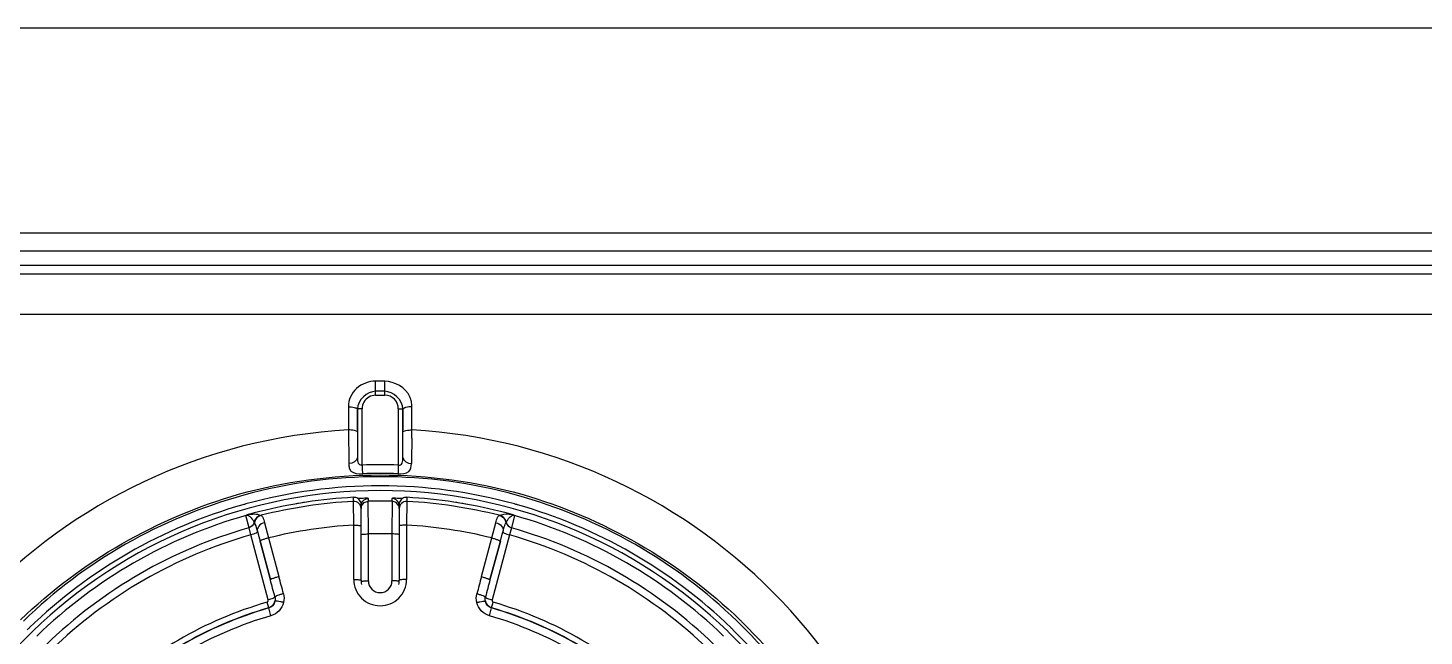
# Model space of a CAD drawing. Header units: millimetres. Extents: x 473 to 3963, y -1329 to 3488.
# Drawn here: x 2191.7 to 2268.6, y 1456.9 to 1490.5 of the extents above; entities that cross this region are included whole.
import ezdxf

# ---------------------------------------------------------------- set-up
doc = ezdxf.new("R2010")
doc.units = ezdxf.units.MM
doc.header["$LTSCALE"] = 392.37
doc.layers.get('0').update_dxf_attribs({"linetype": 'CONTINUOUS'})

msp = doc.modelspace()

# ---------------------------------------------------------------- linework, layer by layer
at = {"linetype": 'Continuous'}
for p, q in [((1887.648, 1490.466), (2534.648, 1490.466)), ((1885.222, 1479.166), (2541.748, 1479.166)), ((2537.748, 1478.166), (1884.548, 1478.166)), ((2537.748, 1477.366), (1884.548, 1477.366)), ((2583.684, 1476.894), (1838.613, 1476.894)), ((2460.148, 1474.671), (1962.148, 1474.671)), ((2211.398, 1470.99), (2210.898, 1470.99)), ((2210.898, 1470.431), (2210.898, 1470.99)), ((2211.398, 1470.431), (2210.898, 1470.431)), ((2210.898, 1470.216), (2210.898, 1470.431)), ((2211.398, 1470.431), (2211.398, 1470.99)), ((2210.898, 1470.216), (2211.398, 1470.216)), ((2209.398, 1469.594), (2209.398, 1469.434)), ((2209.398, 1469.434), (2209.398, 1468.307)), ((2210.148, 1469.466), (2209.898, 1469.466)), ((2209.898, 1468.307), (2209.898, 1469.434)), ((2209.898, 1469.434), (2209.898, 1468.307)), ((2210.148, 1468.178), (2210.148, 1469.466)), ((2212.148, 1469.466), (2212.148, 1468.178)), ((2212.148, 1469.466), (2212.398, 1469.466)), ((2212.398, 1468.307), (2212.398, 1469.434)), ((2212.398, 1469.434), (2212.398, 1468.307)), ((2212.898, 1469.434), (2212.898, 1469.594)), ((2212.898, 1469.148), (2212.898, 1469.434)), ((2212.898, 1468.724), (2212.898, 1469.148)), ((2209.898, 1468.307), (2209.898, 1468.178)), ((2209.898, 1468.178), (2209.898, 1467.557)), ((2210.148, 1466.781), (2210.148, 1468.178)), ((2212.148, 1468.178), (2212.148, 1466.781)), ((2212.398, 1468.178), (2212.398, 1468.307)), ((2212.398, 1467.83), (2212.398, 1468.178)), ((2212.891, 1467.844), (2212.896, 1468.173)), ((2212.896, 1468.173), (2212.898, 1468.307)), ((2212.898, 1468.307), (2212.898, 1468.724)), ((2209.898, 1467.557), (2209.898, 1467.039)), ((2212.398, 1467.499), (2212.398, 1467.83)), ((2212.398, 1467.208), (2212.398, 1467.499)), ((2209.42, 1466.774), (2209.424, 1466.446)), ((2209.898, 1467.039), (2209.898, 1466.781)), ((2210.148, 1466.37), (2210.148, 1466.781)), ((2212.148, 1466.781), (2212.148, 1466.369)), ((2212.398, 1466.97), (2212.398, 1467.208)), ((2212.398, 1466.781), (2212.398, 1466.97)), ((2210.148, 1466.37), (2210.156, 1466.156)), ((2210.156, 1466.156), (2210.166, 1465.884)), ((2212.14, 1466.157), (2212.13, 1465.885)), ((2212.148, 1466.369), (2212.14, 1466.157)), ((2209.676, 1464.53), (2209.677, 1464.588)), ((2209.676, 1464.365), (2209.676, 1464.53)), ((2209.696, 1463.057), (2209.676, 1464.365)), ((2209.677, 1464.588), (2209.677, 1464.588)), ((2210.488, 1464.532), (2210.488, 1464.369)), ((2210.498, 1462.568), (2210.488, 1464.369)), ((2211.808, 1464.369), (2211.798, 1462.568)), ((2211.808, 1464.369), (2211.808, 1464.532)), ((2212.62, 1464.365), (2212.601, 1463.057)), ((2212.62, 1464.588), (2212.62, 1464.444)), ((2212.62, 1464.588), (2212.62, 1464.588)), ((2212.62, 1464.444), (2212.62, 1464.365)), ((2203.742, 1463.582), (2203.742, 1463.583)), ((2203.923, 1462.909), (2203.742, 1463.582)), ((2203.81, 1463.608), (2203.81, 1463.609)), ((2203.898, 1463.642), (2203.898, 1463.642)), ((2210.098, 1464.132), (2210.098, 1464.188)), ((2210.098, 1464.132), (2210.098, 1464.188)), ((2210.098, 1463.966), (2210.098, 1464.132)), ((2210.098, 1463.969), (2210.098, 1464.132)), ((2210.098, 1464.132), (2210.098, 1463.969)), ((2210.098, 1464.051), (2210.098, 1464.132)), ((2210.098, 1463.969), (2210.098, 1464.051)), ((2210.098, 1463.013), (2210.098, 1463.966)), ((2212.198, 1464.188), (2212.198, 1464.044)), ((2212.198, 1464.188), (2212.198, 1464.132)), ((2212.198, 1464.132), (2212.198, 1463.969)), ((2212.198, 1463.969), (2212.198, 1464.132)), ((2212.198, 1464.132), (2212.198, 1464.051)), ((2212.198, 1464.051), (2212.198, 1463.969)), ((2212.198, 1464.044), (2212.198, 1463.966)), ((2212.198, 1463.966), (2212.198, 1463.013)), ((2218.554, 1463.582), (2218.374, 1462.909)), ((2218.487, 1463.609), (2218.398, 1463.642)), ((2218.398, 1463.642), (2218.398, 1463.642)), ((2218.486, 1463.608), (2218.487, 1463.609)), ((2218.554, 1463.582), (2218.554, 1463.583)), ((2204.024, 1462.514), (2203.923, 1462.909)), ((2204.382, 1462.718), (2204.426, 1462.555)), ((2204.39, 1462.687), (2204.382, 1462.718)), ((2204.781, 1463.187), (2204.999, 1462.349)), ((2209.695, 1460.06), (2209.696, 1463.057)), ((2210.098, 1462.618), (2210.098, 1463.013)), ((2210.098, 1462.905), (2210.098, 1463.013)), ((2210.098, 1462.618), (2210.098, 1462.905)), ((2212.198, 1463.013), (2212.198, 1462.618)), ((2212.198, 1463.013), (2212.198, 1462.905)), ((2212.198, 1462.905), (2212.198, 1462.618)), ((2212.601, 1463.057), (2212.601, 1460.06)), ((2217.297, 1462.349), (2217.516, 1463.187)), ((2217.871, 1462.555), (2217.915, 1462.718)), ((2217.915, 1462.718), (2217.906, 1462.687)), ((2218.374, 1462.909), (2218.273, 1462.514)), ((2204.984, 1458.93), (2204.024, 1462.514)), ((2204.426, 1462.555), (2204.53, 1462.166)), ((2204.53, 1462.166), (2205.102, 1460.032)), ((2205.102, 1460.032), (2204.53, 1462.166)), ((2204.999, 1462.349), (2205.571, 1460.215)), ((2210.098, 1462.528), (2210.098, 1462.618)), ((2210.098, 1462.528), (2210.098, 1462.618)), ((2210.098, 1461.6), (2210.098, 1462.528)), ((2210.098, 1461.6), (2210.098, 1462.528)), ((2210.098, 1461.6), (2210.098, 1462.528)), ((2210.498, 1459.985), (2210.498, 1462.568)), ((2211.798, 1462.568), (2211.798, 1459.985)), ((2212.198, 1462.618), (2212.198, 1462.528)), ((2212.198, 1462.618), (2212.198, 1462.528)), ((2212.198, 1462.528), (2212.198, 1461.6)), ((2212.198, 1462.528), (2212.198, 1461.6)), ((2216.725, 1460.215), (2217.297, 1462.349)), ((2217.195, 1460.032), (2217.767, 1462.166)), ((2217.767, 1462.166), (2217.195, 1460.032)), ((2218.273, 1462.514), (2217.312, 1458.93)), ((2217.767, 1462.166), (2217.871, 1462.555)), ((2210.098, 1460.016), (2210.098, 1461.6)), ((2210.098, 1460.016), (2210.098, 1461.6)), ((2210.098, 1460.016), (2210.098, 1461.6)), ((2212.198, 1461.6), (2212.198, 1460.016)), ((2212.198, 1461.6), (2212.198, 1460.016)), ((2205.008, 1458.494), (2204.916, 1458.807)), ((2205.009, 1458.489), (2205.008, 1458.494)), ((2205.133, 1458.063), (2205.009, 1458.489)), ((2217.163, 1458.063), (2217.287, 1458.489)), ((2217.289, 1458.494), (2217.287, 1458.489)), ((2217.289, 1458.494), (2217.38, 1458.807)), ((2192.234, 1456.937), (2192.233, 1456.938)), ((2230.063, 1456.937), (2230.063, 1456.938))]:
    msp.add_line(p, q, dxfattribs=at)
for points in [[(2211.398, 1470.216), (2211.398, 1470.339), (2211.398, 1470.431)], [(2209.898, 1466.781), (2209.9, 1466.686), (2209.906, 1466.606), (2209.918, 1466.536), (2209.936, 1466.476), (2209.965, 1466.426), (2210.008, 1466.389), (2210.07, 1466.37), (2210.148, 1466.37)], [(2212.148, 1466.369), (2212.209, 1466.368), (2212.271, 1466.381), (2212.323, 1466.416), (2212.359, 1466.474), (2212.381, 1466.546), (2212.392, 1466.623), (2212.397, 1466.7), (2212.398, 1466.781)], [(2203.81, 1463.609), (2203.785, 1463.597), (2203.742, 1463.583)], [(2203.898, 1463.642), (2203.885, 1463.639), (2203.81, 1463.609)], [(2218.554, 1463.583), (2218.512, 1463.597), (2218.487, 1463.609)]]:
    msp.add_lwpolyline(points, dxfattribs=at)
for centre, radius, start, end in [((2210.898, 1469.466), 0.75, 119.75323, 180), ((2210.898, 1469.466), 0.75, 90, 119.75323), ((2211.398, 1469.466), 0.75, 0, 90), ((2211.148, 1437.84), 30.517, 93.28785, 179.73201), ((2211.148, 1437.84), 30.517, 0.26795, 86.71231), ((2690.758, 1460.613), 477.922, 179.133, 179.30067), ((2211.147, 1439.001), 27.387, 87.90577, 92.09085), ((2211.147, 1439.733), 26.171, 87.84769, 92.14884), ((2211.148, 1437.466), 28.259, 74.57922, 105.42078), ((2211.148, 1437.466), 27.759, 90, 105.45692), ((2211.148, 1437.466), 27.759, 74.54303, 90), ((2211.148, 1437.466), 28.259, 105.42078, 134.06976), ((2211.148, 1437.466), 27.493, 90, 134.17774), ((2211.148, 1437.466), 27.493, 90, 134.17774), ((2211.148, 1437.466), 27.162, 93.10585, 104.11354), ((2211.148, 1437.466), 26.94, 93.13191, 104.08937), ((2211.148, 1437.466), 27.162, 98.60345, 99.98298), ((2211.148, 1437.466), 27.162, 93.10585, 98.60345), ((2209.698, 1463.966), 0.4, 0.00571, 93.1362), ((2209.698, 1464.185), 0.403, 74.55904, 93.03278), ((2209.697, 1464.187), 0.402, 56.39464, 74.44752), ((2209.695, 1464.188), 0.403, 0.07214, 18.55233), ((2210.502, 1464.132), 0.403, 157.93282, 172.06072), ((2211.148, 1437.501), 26.876, 90.00003, 91.40677), ((2211.148, 1437.466), 27.493, 45.82226, 90), ((2211.148, 1437.466), 27.493, 45.82226, 90), ((2211.148, 1437.501), 26.876, 88.59323, 89.99997), ((2211.795, 1464.132), 0.403, 7.93928, 22.06718), ((2212.598, 1463.966), 0.4, 86.86363, 179.99031), ((2212.601, 1464.188), 0.403, 161.44775, 179.92786), ((2212.599, 1464.187), 0.402, 105.55256, 123.60531), ((2212.599, 1464.185), 0.403, 86.96722, 105.44104), ((2211.148, 1437.466), 27.162, 75.88646, 86.89415), ((2211.148, 1437.466), 27.162, 81.39655, 86.89415), ((2211.148, 1437.466), 26.94, 75.91063, 86.86809), ((2211.148, 1437.466), 27.162, 80.01702, 81.39655), ((2211.148, 1437.466), 28.259, 45.93023, 74.57922), ((2211.148, 1437.466), 27.759, 105.80178, 134.12796), ((2211.148, 1437.466), 27.147, 105.83205, 134.16795), ((2211.148, 1437.466), 27.146, 105.83205, 134.16795), ((2211.148, 1437.466), 27.759, 105.45692, 105.80178), ((2203.633, 1463.965), 0.399, 285.84607, 296.29478), ((2204.029, 1463.175), 0.485, 114.85729, 116.84214), ((2203.781, 1463.404), 0.206, 80.45737, 81.95398), ((2204.03, 1463.172), 0.489, 108.56459, 114.85551), ((2204.029, 1463.175), 0.485, 105.67373, 108.56539), ((2211.148, 1437.466), 27.162, 99.98298, 105.48058), ((2211.148, 1437.466), 27.162, 104.11354, 105.48058), ((2204.694, 1463.109), 0.5, 104.15013, 168.19029), ((2210.496, 1464.132), 0.398, 172.0393, 179.97546), ((2211.8, 1464.132), 0.398, 0.02454, 7.9607), ((2211.148, 1437.466), 27.162, 74.51942, 80.01702), ((2217.602, 1463.109), 0.5, 11.81989, 75.85183), ((2211.148, 1437.466), 27.162, 74.51942, 75.88646), ((2218.267, 1463.174), 0.487, 68.51332, 74.32005), ((2218.266, 1463.173), 0.488, 64.63145, 68.52017), ((2218.268, 1463.176), 0.484, 63.15726, 64.62945), ((2218.516, 1463.398), 0.212, 99.08496, 101.21543), ((2218.515, 1463.405), 0.205, 98.04645, 99.07504), ((2218.663, 1463.965), 0.399, 243.70444, 254.15472), ((2211.148, 1437.466), 27.759, 74.19817, 74.54303), ((2211.148, 1437.466), 27.147, 45.83205, 74.16795), ((2211.148, 1437.466), 27.146, 45.83205, 74.16795), ((2211.148, 1437.466), 27.759, 45.87198, 74.19817), ((2211.148, 1437.466), 26.45, 105.85363, 134.14637), ((2211.148, 1437.466), 25.632, 93.24851, 103.87987), ((2211.148, 1437.466), 25.632, 76.12013, 86.75149), ((2211.148, 1437.466), 26.45, 45.85363, 74.14637), ((2211.148, 1437.466), 26.042, 105.87764, 134.12236), ((2211.148, 1437.7), 24.877, 90.00004, 91.49729), ((2211.148, 1437.7), 24.877, 88.50271, 89.99996), ((2211.148, 1437.466), 26.042, 45.87764, 74.12236), ((1844.577, 1363.429), 373.242, 14.85168, 15.00012), ((2043.251, 1416.713), 168.049, 14.67055, 15.00269), ((2211.147, 1460.061), 1.451, 180.05002, 270.06545), ((2211.148, 1460.016), 1.05, 180, 183.82328), ((2211.148, 1460.016), 1.05, 183.82328, 193.29662), ((2211.148, 1459.985), 0.65, 180.00161, 359.99839), ((2211.15, 1460.061), 1.451, 269.93495, 359.94958), ((2211.148, 1460.016), 1.05, 346.72147, 356.1774), ((2211.148, 1460.016), 1.05, 356.1774, 360), ((2379.04, 1416.714), 168.043, 164.99731, 165.32945), ((2577.728, 1363.427), 373.251, 164.99988, 165.14832), ((2211.148, 1437.466), 22.233, 106.27873, 133.72127), ((2211.148, 1437.466), 21.906, 106.27873, 133.72127), ((2211.148, 1437.466), 21.901, 106.27901, 133.72099), ((2211.148, 1437.466), 21.901, 46.27901, 73.72099), ((2211.148, 1437.466), 21.906, 46.27873, 73.72127), ((2211.148, 1437.466), 22.233, 46.27873, 73.72127), ((2211.148, 1437.466), 27.759, 134.12796, 134.47469), ((2211.148, 1437.466), 21.457, 106.27901, 133.72099), ((2211.148, 1437.466), 21.457, 46.27901, 73.72099), ((2211.148, 1437.466), 27.759, 45.52525, 45.87198), ((2211.148, 1437.466), 28.259, 45.59054, 45.93023), ((2211.148, 1437.466), 28.259, 14.75919, 45.59054), ((2211.11, 1437.284), 28.571, 45.67831, 46.01452), ((2211.148, 1437.466), 27.493, 134.5248, 225.4752), ((2211.148, 1437.466), 27.493, 134.5248, 225.4752), ((2211.148, 1437.466), 27.493, 134.17774, 134.5248), ((2211.148, 1437.466), 27.493, 134.17774, 134.5248), ((2211.148, 1437.466), 27.493, 45.4752, 45.82226), ((2211.148, 1437.466), 27.493, 45.4752, 45.82226), ((2211.148, 1437.466), 27.493, 314.5248, 45.4752), ((2211.148, 1437.466), 27.493, 314.5248, 45.4752), ((2211.148, 1437.466), 27.759, 14.63752, 45.52525)]:
    msp.add_arc(centre, radius, start, end, dxfattribs=at)
for points, knots in [([(2210.898, 1470.99), (2210.525, 1470.99), (2209.755, 1470.723), (2209.39, 1469.96), (2209.398, 1469.594)], [0, 0, 0, 0, 0.505533, 1, 1, 1, 1]), ([(2212.898, 1469.594), (2212.898, 1469.686), (2212.877, 1469.869), (2212.82, 1470.045), (2212.783, 1470.129)], [0, 0, 0, 0, 0.498317, 1, 1, 1, 1]), ([(2209.898, 1469.434), (2209.898, 1469.495), (2209.647, 1469.535), (2209.512, 1469.563), (2209.398, 1469.563)], [0, 0, 0, 0, 0.350274, 1, 1, 1, 1]), ([(2212.398, 1469.434), (2212.398, 1469.5), (2212.632, 1469.582), (2212.784, 1469.595), (2212.898, 1469.595)], [0, 0, 0, 0, 0.369263, 1, 1, 1, 1]), ([(2209.898, 1468.178), (2209.898, 1468.239), (2209.647, 1468.279), (2209.512, 1468.307), (2209.398, 1468.307)], [0, 0, 0, 0, 0.350271, 1, 1, 1, 1]), ([(2212.398, 1468.178), (2212.398, 1468.239), (2212.649, 1468.279), (2212.785, 1468.307), (2212.898, 1468.307)], [0, 0, 0, 0, 0.350269, 1, 1, 1, 1]), ([(2209.424, 1466.446), (2209.425, 1466.369), (2209.427, 1466.224), (2209.492, 1466.084), (2209.54, 1466.037)], [0, 0, 0, 0, 0.534705, 1, 1, 1, 1]), ([(2212.13, 1465.885), (2212.334, 1465.878), (2212.784, 1465.869), (2212.87, 1466.292), (2212.872, 1466.446)], [0, 0, 0, 0, 0.570396, 1, 1, 1, 1]), ([(2210.488, 1464.532), (2210.488, 1464.537), (2210.461, 1464.529), (2210.434, 1464.537), (2210.373, 1464.533), (2210.272, 1464.533), (2210.117, 1464.528), (2209.989, 1464.524), (2209.92, 1464.521)], [0, 0, 0, 0, 0.024213, 0.090965, 0.191715, 0.31931, 0.634407, 1, 1, 1, 1]), ([(2212.377, 1464.521), (2212.308, 1464.524), (2212.179, 1464.528), (2212.024, 1464.533), (2211.924, 1464.533), (2211.863, 1464.537), (2211.836, 1464.529), (2211.808, 1464.537), (2211.808, 1464.532)], [0, 0, 0, 0, 0.365417, 0.680402, 0.807951, 0.908699, 0.975581, 1, 1, 1, 1]), ([(2203.88, 1463.586), (2203.886, 1463.583), (2203.898, 1463.578), (2203.909, 1463.571), (2203.914, 1463.568)], [0, 0, 0, 0, 0.514089, 1, 1, 1, 1]), ([(2203.898, 1463.642), (2204, 1463.661), (2204.226, 1463.683), (2204.462, 1463.651), (2204.572, 1463.594)], [0, 0, 0, 0, 0.456402, 1, 1, 1, 1]), ([(2203.963, 1463.533), (2203.991, 1463.51), (2204.087, 1463.414), (2204.16, 1463.299), (2204.205, 1463.211)], [0, 0, 0, 0, 0.268677, 1, 1, 1, 1]), ([(2204.59, 1463.595), (2204.496, 1463.571), (2204.318, 1463.463), (2204.235, 1463.272), (2204.222, 1463.176)], [0, 0, 0, 0, 0.498106, 1, 1, 1, 1]), ([(2204.572, 1463.594), (2204.574, 1463.593), (2204.58, 1463.594), (2204.586, 1463.594), (2204.59, 1463.595)], [0, 0, 0, 0, 0.32785, 1, 1, 1, 1]), ([(2204.59, 1463.595), (2204.605, 1463.596), (2204.644, 1463.558), (2204.713, 1463.429), (2204.754, 1463.291), (2204.781, 1463.187)], [0, 0, 0, 0, 0.099755, 0.297872, 1, 1, 1, 1]), ([(2217.516, 1463.187), (2217.543, 1463.291), (2217.583, 1463.429), (2217.652, 1463.558), (2217.691, 1463.596), (2217.706, 1463.595)], [0, 0, 0, 0, 0.702121, 0.900216, 1, 1, 1, 1]), ([(2217.706, 1463.595), (2217.71, 1463.594), (2217.716, 1463.594), (2217.722, 1463.593), (2217.724, 1463.594)], [0, 0, 0, 0, 0.67233, 1, 1, 1, 1]), ([(2217.706, 1463.595), (2217.8, 1463.571), (2217.978, 1463.463), (2218.062, 1463.272), (2218.074, 1463.176)], [0, 0, 0, 0, 0.498105, 1, 1, 1, 1]), ([(2217.724, 1463.594), (2217.752, 1463.608), (2217.964, 1463.691), (2218.205, 1463.678), (2218.398, 1463.642)], [0, 0, 0, 0, 0.135657, 1, 1, 1, 1]), ([(2218.091, 1463.211), (2218.111, 1463.248), (2218.201, 1463.405), (2218.334, 1463.578), (2218.475, 1463.606)], [0, 0, 0, 0, 0.22405, 1, 1, 1, 1]), ([(2204.205, 1463.211), (2204.207, 1463.207), (2204.213, 1463.195), (2204.218, 1463.183), (2204.222, 1463.176)], [0, 0, 0, 0, 0.328663, 1, 1, 1, 1]), ([(2204.222, 1463.176), (2204.234, 1463.154), (2204.298, 1463.005), (2204.346, 1462.851), (2204.382, 1462.718)], [0, 0, 0, 0, 0.151178, 1, 1, 1, 1]), ([(2204.781, 1463.187), (2204.661, 1463.156), (2204.45, 1463.054), (2204.357, 1462.811), (2204.382, 1462.718)], [0, 0, 0, 0, 0.561855, 1, 1, 1, 1]), ([(2209.696, 1463.057), (2209.747, 1463.057), (2209.84, 1463.055), (2209.971, 1463.047), (2210.041, 1463.034), (2210.098, 1463.024), (2210.098, 1463.013)], [0, 0, 0, 0, 0.376743, 0.697405, 0.914161, 1, 1, 1, 1]), ([(2212.601, 1463.057), (2212.549, 1463.057), (2212.457, 1463.055), (2212.325, 1463.047), (2212.256, 1463.034), (2212.198, 1463.024), (2212.198, 1463.013)], [0, 0, 0, 0, 0.376759, 0.697427, 0.914176, 1, 1, 1, 1]), ([(2217.516, 1463.187), (2217.636, 1463.156), (2217.846, 1463.054), (2217.94, 1462.811), (2217.915, 1462.718)], [0, 0, 0, 0, 0.561856, 1, 1, 1, 1]), ([(2217.915, 1462.718), (2217.929, 1462.771), (2217.974, 1462.926), (2218.025, 1463.08), (2218.074, 1463.176)], [0, 0, 0, 0, 0.337847, 1, 1, 1, 1]), ([(2218.074, 1463.176), (2218.078, 1463.183), (2218.084, 1463.195), (2218.09, 1463.207), (2218.091, 1463.211)], [0, 0, 0, 0, 0.671389, 1, 1, 1, 1]), ([(2204.368, 1462.653), (2204.352, 1462.639), (2204.243, 1462.578), (2204.123, 1462.54), (2204.024, 1462.514)], [0, 0, 0, 0, 0.168888, 1, 1, 1, 1]), ([(2204.39, 1462.687), (2204.391, 1462.682), (2204.386, 1462.667), (2204.375, 1462.658), (2204.368, 1462.653)], [0, 0, 0, 0, 0.378412, 1, 1, 1, 1]), ([(2204.999, 1462.349), (2204.938, 1462.333), (2204.827, 1462.3), (2204.671, 1462.249), (2204.592, 1462.211), (2204.526, 1462.18), (2204.53, 1462.166)], [0, 0, 0, 0, 0.377027, 0.697611, 0.914194, 1, 1, 1, 1]), ([(2210.098, 1462.528), (2210.098, 1462.539), (2210.156, 1462.546), (2210.224, 1462.56), (2210.355, 1462.566), (2210.447, 1462.568), (2210.498, 1462.568)], [0, 0, 0, 0, 0.08409, 0.300616, 0.621845, 1, 1, 1, 1]), ([(2212.198, 1462.528), (2212.198, 1462.539), (2212.14, 1462.546), (2212.073, 1462.56), (2211.941, 1462.566), (2211.849, 1462.568), (2211.798, 1462.568)], [0, 0, 0, 0, 0.08409, 0.300617, 0.621845, 1, 1, 1, 1]), ([(2217.297, 1462.349), (2217.359, 1462.333), (2217.47, 1462.3), (2217.626, 1462.249), (2217.705, 1462.211), (2217.771, 1462.18), (2217.767, 1462.166)], [0, 0, 0, 0, 0.377015, 0.697594, 0.914183, 1, 1, 1, 1]), ([(2217.906, 1462.687), (2217.905, 1462.682), (2217.911, 1462.667), (2217.922, 1462.658), (2217.928, 1462.653)], [0, 0, 0, 0, 0.378411, 1, 1, 1, 1]), ([(2217.928, 1462.653), (2217.945, 1462.639), (2218.054, 1462.578), (2218.173, 1462.54), (2218.273, 1462.514)], [0, 0, 0, 0, 0.168886, 1, 1, 1, 1]), ([(2205.571, 1460.215), (2205.51, 1460.198), (2205.399, 1460.166), (2205.243, 1460.115), (2205.164, 1460.076), (2205.098, 1460.046), (2205.102, 1460.032)], [0, 0, 0, 0, 0.377013, 0.697601, 0.914193, 1, 1, 1, 1]), ([(2209.695, 1460.06), (2209.747, 1460.06), (2209.84, 1460.058), (2209.971, 1460.05), (2210.041, 1460.037), (2210.098, 1460.027), (2210.098, 1460.016)], [0, 0, 0, 0, 0.376706, 0.697392, 0.914175, 1, 1, 1, 1]), ([(2210.1, 1459.949), (2210.103, 1459.952), (2210.113, 1459.956), (2210.122, 1459.959), (2210.129, 1459.961)], [0, 0, 0, 0, 0.376406, 1, 1, 1, 1]), ([(2210.215, 1459.974), (2210.236, 1459.976), (2210.33, 1459.983), (2210.424, 1459.985), (2210.498, 1459.985)], [0, 0, 0, 0, 0.214691, 1, 1, 1, 1]), ([(2212.081, 1459.974), (2212.061, 1459.976), (2211.967, 1459.983), (2211.872, 1459.985), (2211.798, 1459.985)], [0, 0, 0, 0, 0.214693, 1, 1, 1, 1]), ([(2212.196, 1459.949), (2212.193, 1459.952), (2212.184, 1459.956), (2212.174, 1459.959), (2212.168, 1459.961)], [0, 0, 0, 0, 0.376324, 1, 1, 1, 1]), ([(2212.601, 1460.06), (2212.55, 1460.06), (2212.457, 1460.058), (2212.325, 1460.05), (2212.256, 1460.037), (2212.198, 1460.027), (2212.198, 1460.016)], [0, 0, 0, 0, 0.376696, 0.697384, 0.914173, 1, 1, 1, 1]), ([(2216.725, 1460.215), (2216.787, 1460.198), (2216.898, 1460.166), (2217.054, 1460.115), (2217.133, 1460.076), (2217.199, 1460.046), (2217.195, 1460.032)], [0, 0, 0, 0, 0.377013, 0.697601, 0.914193, 1, 1, 1, 1]), ([(2205.351, 1459.098), (2205.348, 1459.082), (2205.306, 1459.051), (2205.191, 1458.991), (2205.071, 1458.953), (2204.984, 1458.93)], [0, 0, 0, 0, 0.114273, 0.336151, 1, 1, 1, 1]), ([(2205.821, 1459.273), (2205.762, 1459.258), (2205.654, 1459.227), (2205.507, 1459.18), (2205.415, 1459.138), (2205.357, 1459.114), (2205.351, 1459.097)], [0, 0, 0, 0, 0.361627, 0.674293, 0.89597, 1, 1, 1, 1]), ([(2205.826, 1458.794), (2205.768, 1458.808), (2205.661, 1458.83), (2205.512, 1458.858), (2205.424, 1458.861), (2205.361, 1458.87), (2205.354, 1458.857)], [0, 0, 0, 0, 0.375286, 0.692521, 0.90922, 1, 1, 1, 1]), ([(2216.47, 1458.794), (2216.529, 1458.808), (2216.635, 1458.83), (2216.784, 1458.858), (2216.873, 1458.861), (2216.935, 1458.87), (2216.943, 1458.857)], [0, 0, 0, 0, 0.375292, 0.692526, 0.909221, 1, 1, 1, 1]), ([(2216.476, 1459.273), (2216.534, 1459.258), (2216.643, 1459.227), (2216.789, 1459.18), (2216.882, 1459.138), (2216.94, 1459.114), (2216.946, 1459.098)], [0, 0, 0, 0, 0.361634, 0.674301, 0.895976, 1, 1, 1, 1]), ([(2216.946, 1459.098), (2216.948, 1459.082), (2216.99, 1459.051), (2217.106, 1458.991), (2217.225, 1458.953), (2217.312, 1458.93)], [0, 0, 0, 0, 0.114268, 0.336142, 1, 1, 1, 1]), ([(2205.826, 1458.794), (2205.786, 1458.625), (2205.614, 1458.302), (2205.301, 1458.112), (2205.133, 1458.063)], [0, 0, 0, 0, 0.49938, 1, 1, 1, 1]), ([(2217.163, 1458.063), (2216.996, 1458.112), (2216.682, 1458.302), (2216.51, 1458.625), (2216.47, 1458.794)], [0, 0, 0, 0, 0.50062, 1, 1, 1, 1])]:
    msp.add_open_spline(points, degree=3, knots=knots, dxfattribs=at)
for points in [[(2210.898, 1470.431), (2210.435, 1470.431), (2209.891, 1469.929), (2209.898, 1469.466)], [(2212.783, 1470.129), (2212.564, 1470.626), (2211.942, 1470.99), (2211.398, 1470.99)], [(2212.398, 1469.466), (2212.397, 1469.929), (2211.862, 1470.431), (2211.398, 1470.431)], [(2209.398, 1468.307), (2209.402, 1468.032), (2209.407, 1467.756), (2209.41, 1467.48)], [(2209.41, 1467.48), (2209.414, 1467.245), (2209.417, 1467.01), (2209.42, 1466.774)], [(2209.898, 1466.781), (2209.898, 1466.587), (2209.618, 1466.453), (2209.424, 1466.446)], [(2212.398, 1466.781), (2212.398, 1466.587), (2212.679, 1466.453), (2212.872, 1466.446)], [(2203.347, 1464.753), (2208.349, 1466.176), (2213.947, 1466.176), (2218.949, 1464.753)], [(2209.54, 1466.037), (2209.696, 1465.889), (2209.952, 1465.877), (2210.166, 1465.885)], [(2191.344, 1457.842), (2194.666, 1461.048), (2198.906, 1463.489), (2203.347, 1464.753)], [(2210.077, 1464.316), (2210.05, 1464.398), (2209.992, 1464.474), (2209.92, 1464.521)], [(2210.128, 1464.283), (2210.183, 1464.419), (2210.342, 1464.529), (2210.488, 1464.532)], [(2210.128, 1464.12), (2210.183, 1464.255), (2210.342, 1464.365), (2210.488, 1464.369)], [(2212.169, 1464.283), (2212.114, 1464.419), (2211.954, 1464.529), (2211.808, 1464.532)], [(2212.169, 1464.12), (2212.114, 1464.255), (2211.954, 1464.365), (2211.808, 1464.369)], [(2212.377, 1464.521), (2212.305, 1464.474), (2212.247, 1464.398), (2212.219, 1464.316)], [(2218.949, 1464.753), (2223.39, 1463.489), (2227.631, 1461.048), (2230.952, 1457.842)], [(2203.815, 1463.607), (2203.838, 1463.603), (2203.86, 1463.596), (2203.88, 1463.586)], [(2203.914, 1463.568), (2203.931, 1463.557), (2203.948, 1463.545), (2203.963, 1463.533)], [(2210.098, 1463.969), (2210.098, 1464.02), (2210.108, 1464.073), (2210.128, 1464.12)], [(2212.198, 1463.969), (2212.198, 1464.02), (2212.188, 1464.073), (2212.169, 1464.12)], [(2204.205, 1463.211), (2204.177, 1463.076), (2204.055, 1462.947), (2203.923, 1462.909)], [(2218.091, 1463.211), (2218.12, 1463.076), (2218.241, 1462.947), (2218.374, 1462.909)], [(2210.129, 1459.961), (2210.157, 1459.968), (2210.186, 1459.971), (2210.215, 1459.974)], [(2212.168, 1459.961), (2212.139, 1459.968), (2212.11, 1459.971), (2212.081, 1459.974)], [(2204.916, 1458.807), (2204.961, 1458.82), (2204.996, 1458.885), (2204.984, 1458.93)], [(2205.351, 1459.098), (2205.371, 1459.02), (2205.372, 1458.935), (2205.354, 1458.857)], [(2205.821, 1459.273), (2205.861, 1459.119), (2205.863, 1458.95), (2205.826, 1458.794)], [(2216.47, 1458.794), (2216.433, 1458.95), (2216.435, 1459.119), (2216.476, 1459.273)], [(2216.943, 1458.857), (2216.924, 1458.935), (2216.925, 1459.02), (2216.946, 1459.098)], [(2217.312, 1458.93), (2217.3, 1458.885), (2217.335, 1458.82), (2217.38, 1458.807)], [(2205.008, 1458.494), (2205.168, 1458.54), (2205.315, 1458.694), (2205.354, 1458.857)], [(2205.354, 1458.857), (2205.316, 1458.693), (2205.17, 1458.536), (2205.009, 1458.489)], [(2217.287, 1458.489), (2217.126, 1458.536), (2216.981, 1458.693), (2216.943, 1458.857)], [(2216.943, 1458.857), (2216.982, 1458.694), (2217.128, 1458.54), (2217.289, 1458.494)], [(2231.073, 1457.725), (2234.668, 1454.214), (2237.388, 1449.57), (2238.69, 1444.717)]]:
    msp.add_open_spline(points, degree=3, dxfattribs=at)

doc.saveas('drawing.dxf')
